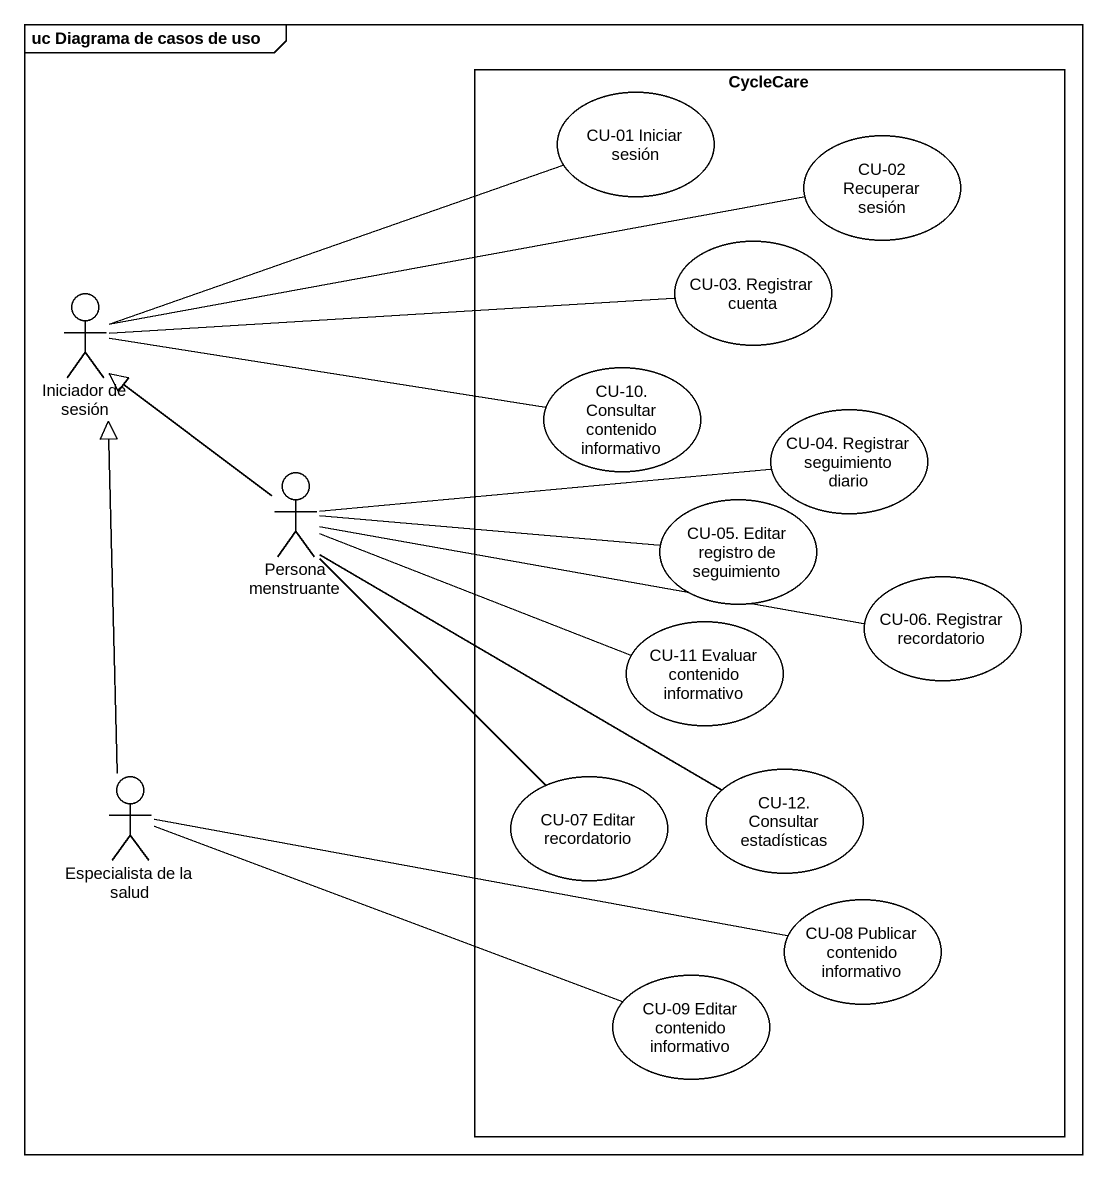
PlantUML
@startuml
mainframe uc Diagrama de casos de uso
rectangle CycleCare {
  usecase "CU-01 Iniciar sesión" as CU_01_Iniciar_sesión
  usecase "CU-02 Recuperar sesión" as CU_02_Recuperar_sesión
  usecase "CU-03. Registrar cuenta" as CU_03_Registrar_cuenta
  usecase "CU-10. Consultar contenido informativo" as CU_10_Consultar_contenido
  usecase "CU-04. Registrar seguimiento diario" as CU_04_Registrar_seguimiento
  usecase "CU-05. Editar registro de seguimiento" as CU_05_Editar_registro_de
  usecase "CU-06. Registrar recordatorio" as CU_06_Registrar_recordatorio
  usecase "CU-11 Evaluar contenido informativo" as CU_11_Evaluar_contenido
  usecase "CU-07 Editar recordatorio" as CU_07_Editar_recordatorio
  usecase "CU-12. Consultar estadísticas" as CU_12_Consultar_estadísticas
  usecase "CU-08 Publicar contenido informativo" as CU_08_Publicar_contenido
  usecase "CU-09 Editar contenido informativo" as CU_09_Editar_contenido
}
actor "Iniciador de sesión" as Iniciador_de_sesión
actor "Persona menstruante" as Persona_menstruante
actor "Especialista de la salud" as Especialista_de_la_salud
Iniciador_de_sesión -right- CU_01_Iniciar_sesión
Iniciador_de_sesión -right- CU_02_Recuperar_sesión
Iniciador_de_sesión -right- CU_03_Registrar_cuenta
Iniciador_de_sesión -right- CU_10_Consultar_contenido
Persona_menstruante -up-|> Iniciador_de_sesión
Persona_menstruante -right- CU_04_Registrar_seguimiento
Persona_menstruante -right- CU_05_Editar_registro_de
Persona_menstruante -right- CU_06_Registrar_recordatorio
Persona_menstruante -right- CU_11_Evaluar_contenido
Persona_menstruante -- CU_07_Editar_recordatorio
Persona_menstruante -right- CU_12_Consultar_estadísticas
Especialista_de_la_salud -up-|> Iniciador_de_sesión
Especialista_de_la_salud -right- CU_08_Publicar_contenido
Especialista_de_la_salud -right- CU_09_Editar_contenido
@enduml
